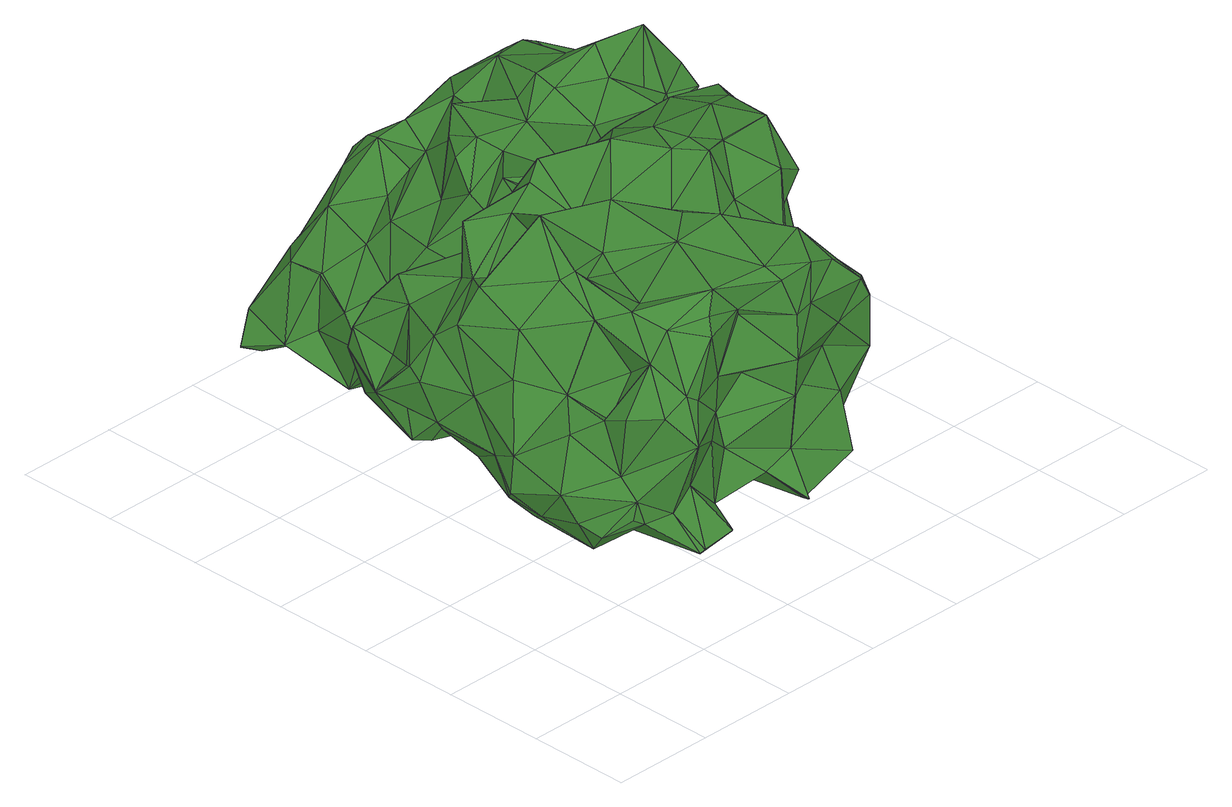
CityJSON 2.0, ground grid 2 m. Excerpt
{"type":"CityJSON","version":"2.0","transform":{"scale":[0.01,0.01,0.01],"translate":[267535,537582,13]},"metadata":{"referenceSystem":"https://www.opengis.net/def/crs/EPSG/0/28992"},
"CityObjects":{
"tree1":{"type":"SolitaryVegetationObject","attributes":{"gtid":483,"crown_width_m":7.89,"crown_median_z":16.1,"crown_r50_m":0.298,"crown_porosity":0.914,"trunk_H_m":3.04,"trunk_DBH_m":0.211,"trunk_radius_m":0.106,"trunk_base_height_m":13.06,"original_gtid":"485"},"geometry":[{"type":"Solid","lod":"3","boundaries":[[[[0,1,2]],[[3,4,5]],[[6,7,8]],[[9,10,11]],[[12,13,14]],[[12,14,15]],[[16,17,18]],[[19,1,20]],[[9,21,22]],[[23,24,25]],[[26,25,27]],[[28,29,30]],[[31,32,33]],[[1,0,20]],[[34,35,36]],[[34,36,37]],[[38,39,40]],[[41,42,43]],[[44,39,45]],[[46,47,48]],[[49,50,46]],[[51,52,32]],[[53,49,54]],[[55,56,57]],[[1,19,58]],[[59,60,7]],[[61,7,60]],[[62,3,5]],[[63,64,65]],[[66,67,29]],[[68,69,70]],[[46,71,47]],[[58,72,2]],[[73,74,75]],[[76,77,78]],[[79,80,54]],[[15,81,82]],[[13,83,84]],[[85,86,87]],[[12,83,13]],[[88,89,90]],[[91,87,92]],[[93,39,38]],[[94,95,66]],[[96,97,98]],[[99,100,85]],[[32,31,62]],[[101,102,62]],[[12,84,83]],[[39,44,16]],[[103,104,105]],[[22,35,9]],[[106,80,105]],[[107,74,45]],[[108,109,110]],[[76,111,112]],[[113,112,111]],[[114,115,116]],[[117,116,118]],[[44,119,16]],[[119,120,121]],[[122,120,119]],[[123,124,122]],[[125,126,127]],[[128,129,130]],[[45,74,44]],[[73,44,74]],[[12,15,82]],[[103,105,80]],[[131,132,133]],[[33,134,31]],[[135,60,17]],[[136,137,138]],[[139,140,141]],[[0,140,139]],[[68,142,143]],[[144,145,146]],[[2,57,56]],[[84,57,2]],[[78,147,148]],[[149,150,151]],[[152,54,80]],[[70,153,68]],[[98,128,81]],[[154,92,155]],[[107,156,157]],[[20,157,156]],[[37,158,159]],[[160,90,161]],[[24,27,25]],[[162,125,127]],[[5,163,62]],[[101,62,163]],[[164,165,166]],[[164,166,11]],[[164,11,165]],[[167,168,169]],[[167,169,53]],[[170,171,172]],[[34,108,173]],[[159,174,37]],[[65,64,175]],[[31,134,176]],[[47,176,134]],[[177,178,179]],[[144,132,43]],[[180,181,136]],[[47,182,183]],[[47,183,3]],[[184,51,185]],[[97,96,160]],[[97,160,161]],[[32,185,51]],[[92,135,91]],[[92,154,135]],[[186,133,132]],[[137,187,188]],[[137,188,138]],[[76,189,90]],[[12,82,57]],[[12,57,84]],[[80,79,110]],[[80,110,109]],[[82,130,190]],[[55,82,190]],[[152,106,127]],[[80,106,152]],[[191,101,192]],[[193,194,24]],[[195,193,196]],[[197,198,199]],[[195,196,187]],[[200,201,56]],[[200,56,202]],[[203,138,188]],[[204,142,72]],[[196,193,24]],[[62,205,32]],[[46,48,171]],[[46,171,49]],[[88,90,160]],[[71,50,169]],[[71,169,168]],[[174,109,34]],[[85,206,163]],[[168,167,207]],[[25,208,23]],[[126,207,167]],[[209,125,162]],[[133,180,210]],[[133,210,211]],[[144,212,186]],[[194,147,24]],[[207,182,168]],[[24,213,196]],[[214,66,215]],[[216,9,217]],[[43,42,144]],[[122,124,120]],[[40,150,149]],[[48,134,33]],[[206,101,163]],[[70,77,112]],[[155,218,219]],[[130,129,178]],[[29,69,143]],[[211,86,131]],[[208,26,214]],[[187,213,220]],[[221,220,213]],[[146,212,144]],[[222,212,146]],[[73,119,44]],[[98,81,223]],[[170,79,54]],[[170,54,49]],[[113,153,112]],[[162,97,161]],[[69,77,70]],[[183,4,3]],[[193,222,194]],[[155,219,224]],[[225,189,226]],[[152,127,126]],[[40,39,150]],[[145,225,227]],[[41,225,145]],[[228,100,99]],[[159,129,104]],[[14,113,229]],[[14,229,15]],[[122,119,123]],[[95,94,230]],[[231,115,232]],[[232,115,114]],[[198,125,209]],[[233,199,198]],[[32,52,172]],[[32,172,33]],[[221,213,23]],[[131,197,199]],[[207,198,228]],[[144,42,145]],[[131,100,197]],[[222,193,212]],[[186,212,193]],[[145,227,146]],[[90,41,161]],[[65,118,184]],[[192,234,235]],[[196,213,187]],[[197,228,198]],[[109,103,80]],[[198,209,233]],[[232,236,217]],[[73,75,237]],[[73,237,238]],[[207,126,198]],[[216,237,9]],[[64,238,216]],[[98,239,104]],[[97,239,98]],[[36,240,37]],[[177,240,178]],[[2,201,0]],[[183,182,207]],[[1,58,2]],[[72,142,2]],[[29,94,66]],[[26,27,77]],[[78,77,27]],[[81,15,229]],[[38,58,19]],[[38,19,93]],[[170,52,241]],[[172,52,170]],[[68,143,69]],[[177,179,242]],[[177,243,240]],[[37,240,243]],[[235,244,191]],[[242,158,243]],[[177,242,243]],[[181,195,245]],[[181,245,136]],[[131,86,100]],[[79,166,165]],[[143,142,246]],[[225,226,227]],[[91,206,87]],[[101,206,91]],[[208,25,26]],[[121,120,234]],[[87,86,92]],[[92,86,155]],[[211,155,86]],[[215,95,59]],[[66,95,215]],[[135,17,234]],[[174,34,37]],[[68,153,247]],[[11,173,165]],[[184,118,51]],[[40,230,94]],[[40,149,230]],[[95,230,59]],[[90,189,225]],[[161,248,162]],[[209,162,248]],[[82,81,130]],[[58,249,72]],[[38,249,58]],[[218,211,250]],[[217,236,216]],[[200,130,178]],[[136,245,137]],[[128,104,129]],[[192,235,191]],[[26,77,69]],[[52,116,241]],[[170,241,116]],[[52,51,116]],[[188,220,221]],[[102,251,184]],[[65,184,251]],[[155,224,61]],[[34,109,108]],[[9,35,10]],[[173,10,35]],[[11,10,173]],[[165,110,79]],[[108,110,165]],[[214,67,66]],[[217,11,166]],[[128,98,104]],[[126,167,53]],[[14,153,113]],[[35,252,253]],[[120,235,234]],[[217,166,232]],[[81,128,130]],[[90,225,41]],[[41,209,248]],[[41,248,161]],[[79,232,166]],[[64,236,175]],[[216,236,64]],[[69,67,26]],[[214,26,67]],[[200,202,190]],[[90,89,76]],[[216,238,237]],[[111,76,89]],[[106,105,104]],[[162,127,106]],[[38,40,249]],[[91,135,192]],[[219,138,203]],[[219,203,224]],[[91,192,101]],[[219,250,136]],[[218,250,219]],[[211,210,250]],[[87,206,85]],[[228,197,100]],[[194,146,226]],[[172,48,33]],[[47,134,48]],[[103,159,104]],[[109,174,103]],[[178,140,200]],[[201,200,140]],[[136,250,180]],[[210,180,250]],[[84,142,68]],[[218,155,211]],[[138,219,136]],[[217,9,11]],[[141,240,254]],[[178,129,242]],[[242,129,158]],[[29,67,69]],[[22,252,35]],[[254,157,141]],[[36,35,253]],[[253,252,157]],[[253,157,254]],[[22,21,252]],[[82,55,57]],[[37,243,158]],[[227,226,146]],[[202,56,55]],[[2,56,201]],[[190,130,200]],[[55,190,202]],[[201,140,0]],[[141,140,240]],[[178,240,140]],[[186,181,180]],[[120,124,63]],[[231,170,115]],[[255,16,119]],[[84,247,13]],[[112,153,70]],[[16,255,17]],[[255,121,17]],[[112,77,76]],[[135,234,192]],[[162,106,104]],[[85,100,86]],[[158,129,159]],[[14,247,153]],[[84,68,247]],[[76,226,189]],[[65,175,118]],[[43,233,209]],[[209,41,43]],[[188,208,203]],[[170,116,115]],[[215,256,214]],[[208,214,256]],[[208,256,203]],[[208,188,23]],[[6,8,215]],[[226,78,148]],[[30,249,28]],[[175,257,117]],[[175,236,257]],[[116,51,118]],[[146,194,222]],[[72,249,204]],[[9,237,21]],[[186,180,133]],[[41,145,42]],[[228,99,207]],[[207,99,183]],[[183,99,4]],[[50,49,169]],[[53,169,49]],[[4,99,85]],[[4,85,5]],[[186,193,195]],[[195,181,186]],[[62,31,176]],[[62,176,3]],[[121,234,17]],[[119,121,255]],[[178,242,179]],[[23,213,24]],[[238,123,119]],[[39,16,150]],[[63,244,120]],[[235,120,244]],[[150,16,151]],[[17,60,59]],[[186,132,144]],[[198,126,125]],[[172,171,48]],[[24,147,27]],[[101,251,102]],[[28,94,29]],[[184,185,258]],[[205,258,185]],[[204,246,142]],[[84,2,142]],[[187,245,195]],[[137,245,187]],[[114,257,232]],[[117,257,116]],[[114,116,257]],[[232,257,236]],[[85,163,5]],[[102,184,258]],[[175,117,118]],[[40,94,249]],[[94,28,249]],[[29,246,30]],[[143,246,29]],[[3,176,47]],[[119,73,238]],[[13,247,14]],[[16,18,151]],[[194,226,147]],[[226,148,147]],[[126,259,152]],[[126,260,259]],[[102,258,205]],[[39,93,261]],[[39,261,45]],[[78,226,76]],[[191,244,65]],[[63,65,244]],[[103,174,159]],[[139,141,262]],[[63,124,64]],[[131,133,211]],[[205,185,32]],[[155,61,154]],[[7,61,224]],[[238,124,123]],[[64,124,238]],[[131,199,132]],[[233,132,199]],[[75,263,21]],[[74,263,75]],[[191,251,101]],[[96,264,160]],[[191,65,251]],[[107,157,263]],[[59,7,6]],[[59,6,215]],[[252,263,157]],[[88,160,89]],[[264,89,160]],[[104,239,162]],[[97,162,239]],[[157,20,262]],[[157,262,141]],[[20,0,262]],[[139,262,0]],[[170,49,171]],[[79,170,231]],[[79,231,232]],[[168,182,71]],[[21,237,75]],[[78,27,147]],[[249,246,204]],[[30,246,249]],[[43,132,233]],[[149,18,230]],[[151,18,149]],[[59,230,18]],[[59,18,17]],[[98,223,96]],[[229,96,223]],[[96,229,264]],[[36,265,240]],[[254,240,265]],[[229,223,81]],[[253,265,36]],[[254,265,253]],[[111,89,113]],[[229,113,89]],[[229,89,264]],[[74,107,263]],[[21,263,252]],[[173,35,34]],[[23,188,221]],[[126,53,260]],[[188,187,220]],[[8,256,215]],[[203,256,224]],[[7,224,256]],[[8,7,256]],[[62,102,205]],[[61,60,154]],[[154,60,135]],[[54,152,259]],[[54,259,53]],[[53,259,260]],[[165,173,108]],[[19,261,93]],[[45,261,107]],[[156,107,261]],[[156,261,20]],[[20,261,19]],[[46,50,71]],[[47,71,182]],[[266,267,268]],[[266,268,269]],[[269,268,270]],[[269,270,271]],[[268,267,272]],[[268,272,270]],[[270,272,273]],[[270,273,271]],[[272,267,274]],[[272,274,273]],[[273,274,275]],[[273,275,271]],[[274,267,276]],[[274,276,275]],[[275,276,277]],[[275,277,271]],[[276,267,278]],[[276,278,277]],[[277,278,279]],[[277,279,271]],[[278,267,280]],[[278,280,279]],[[279,280,281]],[[279,281,271]],[[280,267,282]],[[280,282,281]],[[281,282,283]],[[281,283,271]],[[282,267,284]],[[282,284,283]],[[283,284,285]],[[283,285,271]],[[284,267,286]],[[284,286,285]],[[285,286,287]],[[285,287,271]],[[286,267,288]],[[286,288,287]],[[287,288,289]],[[287,289,271]],[[288,267,290]],[[288,290,289]],[[289,290,291]],[[289,291,271]],[[290,267,292]],[[290,292,291]],[[291,292,293]],[[291,293,271]],[[292,267,294]],[[292,294,293]],[[293,294,295]],[[293,295,271]],[[294,267,296]],[[294,296,295]],[[295,296,297]],[[295,297,271]],[[296,267,298]],[[296,298,297]],[[297,298,299]],[[297,299,271]],[[298,267,300]],[[298,300,299]],[[299,300,301]],[[299,301,271]],[[300,267,302]],[[300,302,301]],[[301,302,303]],[[301,303,271]],[[302,267,304]],[[302,304,303]],[[303,304,305]],[[303,305,271]],[[304,267,306]],[[304,306,305]],[[305,306,307]],[[305,307,271]],[[306,267,308]],[[306,308,307]],[[307,308,309]],[[307,309,271]],[[308,267,310]],[[308,310,309]],[[309,310,311]],[[309,311,271]],[[310,267,312]],[[310,312,311]],[[311,312,313]],[[311,313,271]],[[312,267,314]],[[312,314,313]],[[313,314,315]],[[313,315,271]],[[314,267,266]],[[314,266,315]],[[315,266,269]],[[315,269,271]]]]}]},
"tree2":{"type":"SolitaryVegetationObject","attributes":{"gtid":517,"crown_width_m":6.85,"crown_median_z":15.97,"crown_r50_m":0.292,"crown_porosity":0.913,"trunk_H_m":2.76,"trunk_DBH_m":0.169,"trunk_radius_m":0.0844,"trunk_base_height_m":13.21,"original_gtid":"519"},"geometry":[{"type":"Solid","lod":"3","boundaries":[[[[316,317,318]],[[319,320,321]],[[322,323,324]],[[325,326,327]],[[328,329,330]],[[331,332,333]],[[334,335,336]],[[337,321,338]],[[339,340,317]],[[341,342,343]],[[344,345,341]],[[346,347,348]],[[349,318,340]],[[350,351,352]],[[353,352,351]],[[330,354,328]],[[346,329,328]],[[355,356,357]],[[358,359,360]],[[361,332,331]],[[348,344,329]],[[362,363,364]],[[365,366,367]],[[348,368,344]],[[362,369,370]],[[342,341,345]],[[368,348,347]],[[371,372,373]],[[374,375,376]],[[374,376,377]],[[378,379,380]],[[381,382,383]],[[384,385,386]],[[324,323,387]],[[387,388,324]],[[389,390,391]],[[392,393,324]],[[394,324,393]],[[395,379,396]],[[397,398,399]],[[374,400,401]],[[385,359,402]],[[403,404,405]],[[368,406,375]],[[344,341,329]],[[407,408,409]],[[329,346,348]],[[410,411,412]],[[413,412,411]],[[414,318,415]],[[416,389,417]],[[333,332,364]],[[371,418,372]],[[419,418,371]],[[420,421,364]],[[377,406,422]],[[322,423,368]],[[343,342,327]],[[420,354,421]],[[368,423,406]],[[422,406,423]],[[326,354,343]],[[409,377,422]],[[424,425,384]],[[328,354,420]],[[341,330,329]],[[343,354,330]],[[399,426,397]],[[427,428,425]],[[347,322,368]],[[341,343,330]],[[381,429,430]],[[353,431,352]],[[432,433,434]],[[316,434,433]],[[432,435,436]],[[413,437,412]],[[346,357,356]],[[326,343,327]],[[354,326,325]],[[354,325,421]],[[438,439,440]],[[438,407,439]],[[419,398,441]],[[419,399,398]],[[442,327,345]],[[436,443,444]],[[391,445,389]],[[342,345,327]],[[446,447,448]],[[427,425,424]],[[449,450,451]],[[452,451,450]],[[432,434,358]],[[352,431,453]],[[430,382,381]],[[317,316,454]],[[455,456,457]],[[317,454,339]],[[389,436,458]],[[459,460,453]],[[453,460,461]],[[317,340,318]],[[335,447,446]],[[378,457,462]],[[420,463,328]],[[334,336,357]],[[464,465,390]],[[359,466,360]],[[360,466,467]],[[468,467,466]],[[364,463,420]],[[332,463,364]],[[372,367,366]],[[382,469,395]],[[396,382,395]],[[470,316,471]],[[381,319,472]],[[430,429,473]],[[459,465,460]],[[462,383,396]],[[324,423,322]],[[474,363,370]],[[362,370,363]],[[380,379,475]],[[427,408,438]],[[473,469,430]],[[430,469,382]],[[473,476,469]],[[476,379,469]],[[475,379,476]],[[424,474,427]],[[321,320,338]],[[477,321,478]],[[477,478,479]],[[480,472,319]],[[412,367,410]],[[365,367,412]],[[481,465,464]],[[482,483,484]],[[381,472,429]],[[462,396,379]],[[462,379,378]],[[436,389,416]],[[374,401,405]],[[485,448,447]],[[337,448,485]],[[385,486,359]],[[413,352,437]],[[453,437,352]],[[328,463,357]],[[357,336,355]],[[333,487,488]],[[489,488,487]],[[446,490,335]],[[385,402,491]],[[385,491,386]],[[333,415,331]],[[476,492,475]],[[350,492,476]],[[332,334,463]],[[361,334,332]],[[366,452,450]],[[403,474,370]],[[405,474,403]],[[493,494,455]],[[493,455,378]],[[425,486,384]],[[485,447,349]],[[347,346,356]],[[494,495,455]],[[421,369,362]],[[364,421,362]],[[325,496,369]],[[370,369,496]],[[349,339,485]],[[349,340,339]],[[494,497,490]],[[325,369,421]],[[411,410,398]],[[411,398,397]],[[371,498,419]],[[334,361,499]],[[377,409,400]],[[335,500,447]],[[334,499,500]],[[335,334,500]],[[364,487,333]],[[501,433,416]],[[481,502,503]],[[358,435,432]],[[480,504,472]],[[350,504,480]],[[338,320,457]],[[426,393,392]],[[338,456,446]],[[324,422,423]],[[427,505,408]],[[414,402,471]],[[427,506,505]],[[449,507,373]],[[352,508,492]],[[413,508,352]],[[395,469,379]],[[401,474,405]],[[481,461,465]],[[509,391,353]],[[412,437,365]],[[350,476,473]],[[350,352,492]],[[460,465,461]],[[355,490,356]],[[436,435,443]],[[318,349,447]],[[510,503,511]],[[384,486,385]],[[509,353,512]],[[513,491,402]],[[331,415,499]],[[462,320,383]],[[474,401,506]],[[459,390,465]],[[410,372,398]],[[439,371,440]],[[482,514,411]],[[318,414,316]],[[499,447,500]],[[331,499,361]],[[492,508,475]],[[360,511,435]],[[501,454,433]],[[316,433,454]],[[416,417,339]],[[392,515,426]],[[414,471,316]],[[358,434,359]],[[373,450,449]],[[458,502,464]],[[377,376,406]],[[375,406,376]],[[337,485,478]],[[516,446,456]],[[399,393,426]],[[494,484,387]],[[442,345,344]],[[442,344,368]],[[511,444,435]],[[435,444,443]],[[482,411,517]],[[424,489,474]],[[510,481,503]],[[358,360,435]],[[445,509,417]],[[445,417,389]],[[389,458,390]],[[458,464,390]],[[320,462,457]],[[470,471,402]],[[319,518,320]],[[519,520,418]],[[521,459,453]],[[455,457,378]],[[415,333,522]],[[333,488,522]],[[403,496,404]],[[325,404,496]],[[390,459,521]],[[390,521,391]],[[509,523,417]],[[339,417,523]],[[383,382,396]],[[521,431,391]],[[391,431,353]],[[521,453,431]],[[370,496,403]],[[338,457,456]],[[454,501,339]],[[416,339,501]],[[318,447,524]],[[481,464,502]],[[391,509,445]],[[428,525,526]],[[499,524,447]],[[509,479,523]],[[440,525,438]],[[360,467,511]],[[461,481,452]],[[527,461,452]],[[527,452,366]],[[519,418,419]],[[527,365,437]],[[527,366,365]],[[418,520,441]],[[519,441,520]],[[380,493,378]],[[375,374,404]],[[455,495,456]],[[387,528,388]],[[408,505,409]],[[472,504,429]],[[350,473,504]],[[429,504,473]],[[516,456,495]],[[516,495,446]],[[372,410,367]],[[408,407,438]],[[366,450,372]],[[373,372,450]],[[439,498,371]],[[407,498,439]],[[324,394,422]],[[407,399,498]],[[418,441,372]],[[372,441,398]],[[394,407,409]],[[394,409,422]],[[384,386,529]],[[381,383,518]],[[319,381,518]],[[384,529,424]],[[424,529,489]],[[513,529,491]],[[386,491,529]],[[428,438,525]],[[414,522,513]],[[414,513,402]],[[415,522,414]],[[436,433,432]],[[436,416,433]],[[383,320,518]],[[485,339,523]],[[479,509,512]],[[319,321,477]],[[319,477,480]],[[512,480,477]],[[512,477,479]],[[334,357,463]],[[519,419,441]],[[510,449,481]],[[375,442,368]],[[404,442,375]],[[328,357,346]],[[388,392,324]],[[337,478,321]],[[325,327,442]],[[325,442,404]],[[449,510,467]],[[511,467,510]],[[356,323,322]],[[356,322,347]],[[512,353,351]],[[512,351,480]],[[350,480,351]],[[479,478,485]],[[388,528,392]],[[481,451,452]],[[481,449,451]],[[494,387,497]],[[453,527,437]],[[485,523,479]],[[453,461,527]],[[356,497,323]],[[387,323,497]],[[511,503,444]],[[502,444,503]],[[359,486,466]],[[377,400,374]],[[419,498,399]],[[355,336,335]],[[489,363,474]],[[405,404,374]],[[475,530,380]],[[482,380,530]],[[338,446,448]],[[338,448,337]],[[508,413,514]],[[531,425,428]],[[531,428,526]],[[394,393,399]],[[407,394,399]],[[532,449,467]],[[458,436,444]],[[458,444,502]],[[426,387,484]],[[526,525,440]],[[373,507,371]],[[533,371,507]],[[533,440,371]],[[397,483,411]],[[411,483,517]],[[482,517,483]],[[359,434,470]],[[359,470,402]],[[356,490,497]],[[426,483,397]],[[484,483,426]],[[468,534,507]],[[533,507,534]],[[434,316,470]],[[495,494,490]],[[495,490,446]],[[486,535,466]],[[526,535,425]],[[531,526,425]],[[425,535,486]],[[534,535,526]],[[534,468,535]],[[468,466,535]],[[515,528,387]],[[515,387,426]],[[392,528,515]],[[489,487,363]],[[364,363,487]],[[489,522,488]],[[529,522,489]],[[529,513,522]],[[532,536,449]],[[401,400,505]],[[409,505,400]],[[468,507,536]],[[449,536,507]],[[467,468,536]],[[532,467,536]],[[482,484,493]],[[482,493,380]],[[401,505,506]],[[494,493,484]],[[427,474,506]],[[318,524,415]],[[355,335,490]],[[482,530,508]],[[475,508,530]],[[526,440,537]],[[499,415,524]],[[411,514,413]],[[482,508,514]],[[438,428,427]],[[534,526,537]],[[534,537,533]],[[533,537,440]],[[538,539,540]],[[538,540,541]],[[541,540,542]],[[541,542,543]],[[540,539,544]],[[540,544,542]],[[542,544,545]],[[542,545,543]],[[544,539,546]],[[544,546,545]],[[545,546,547]],[[545,547,543]],[[546,539,548]],[[546,548,547]],[[547,548,549]],[[547,549,543]],[[548,539,550]],[[548,550,549]],[[549,550,551]],[[549,551,543]],[[550,539,552]],[[550,552,551]],[[551,552,553]],[[551,553,543]],[[552,539,554]],[[552,554,553]],[[553,554,555]],[[553,555,543]],[[554,539,556]],[[554,556,555]],[[555,556,557]],[[555,557,543]],[[556,539,558]],[[556,558,557]],[[557,558,559]],[[557,559,543]],[[558,539,560]],[[558,560,559]],[[559,560,561]],[[559,561,543]],[[560,539,562]],[[560,562,561]],[[561,562,563]],[[561,563,543]],[[562,539,564]],[[562,564,563]],[[563,564,565]],[[563,565,543]],[[564,539,566]],[[564,566,565]],[[565,566,567]],[[565,567,543]],[[566,539,568]],[[566,568,567]],[[567,568,569]],[[567,569,543]],[[568,539,570]],[[568,570,569]],[[569,570,571]],[[569,571,543]],[[570,539,572]],[[570,572,571]],[[571,572,573]],[[571,573,543]],[[572,539,574]],[[572,574,573]],[[573,574,575]],[[573,575,543]],[[574,539,576]],[[574,576,575]],[[575,576,577]],[[575,577,543]],[[576,539,578]],[[576,578,577]],[[577,578,579]],[[577,579,543]],[[578,539,580]],[[578,580,579]],[[579,580,581]],[[579,581,543]],[[580,539,582]],[[580,582,581]],[[581,582,583]],[[581,583,543]],[[582,539,584]],[[582,584,583]],[[583,584,585]],[[583,585,543]],[[584,539,586]],[[584,586,585]],[[585,586,587]],[[585,587,543]],[[586,539,538]],[[586,538,587]],[[587,538,541]],[[587,541,543]]]]}]}
},
"vertices":[
[361,129,344],[302,112,401],[264,74,342],[785,639,325],[708,587,377],[767,624,444],[312,478,536],[329,576,557],[262,568,463],[738,158,436],[775,192,298],[797,217,310],[203,140,189],[149,187,165],[167,225,120],[248,226,126],[441,298,572],[431,445,596],[378,411,529],[357,135,491],[385,148,396],[698,119,464],[717,118,425],[124,614,329],[118,688,249],[116,583,316],[141,480,321],[127,552,245],[291,259,398],[195,314,372],[202,222,359],[912,639,370],[921,616,390],[926,633,325],[705,171,182],[736,136,307],[674,144,244],[662,103,149],[306,189,504],[395,170,554],[284,251,523],[413,592,113],[379,681,125],[481,704,149],[507,158,555],[515,126,538],[862,698,157],[836,675,223],[880,646,225],[834,547,146],[859,699,156],[896,523,436],[900,554,374],[789,551,133],[782,463,148],[278,72,136],[292,121,235],[248,118,200],[276,114,419],[284,466,620],[400,493,552],[394,598,579],[809,639,467],[665,410,624],[739,347,564],[783,426,615],[183,415,461],[156,403,380],[111,247,240],[106,352,273],[91,345,210],[836,696,174],[226,115,396],[634,205,555],[592,132,537],[649,139,515],[163,492,188],[126,416,239],[133,543,231],[820,395,213],[709,341,108],[332,189,125],[270,76,129],[184,149,200],[189,144,236],[614,591,439],[499,621,436],[562,621,538],[244,449,233],[221,423,151],[293,551,195],[595,600,596],[532,630,548],[366,149,522],[250,304,498],[260,396,533],[358,352,114],[435,425,119],[410,314,119],[632,593,327],[548,573,343],[733,602,597],[830,585,587],[630,322,126],[562,318,125],[630,325,124],[595,411,146],[535,109,468],[740,253,205],[712,248,138],[733,288,172],[193,424,131],[114,371,181],[168,364,124],[796,426,393],[820,454,385],[855,471,400],[794,393,469],[837,475,534],[531,286,592],[610,389,638],[500,369,579],[574,337,535],[589,280,528],[646,366,535],[603,552,133],[679,596,192],[634,498,139],[420,242,134],[496,201,130],[347,152,145],[496,680,325],[459,697,185],[414,680,275],[923,634,325],[508,520,649],[284,777,365],[215,793,348],[223,740,413],[427,210,264],[426,173,227],[526,105,315],[186,180,272],[144,258,340],[351,736,120],[333,651,108],[236,673,109],[181,687,242],[245,616,203],[296,368,533],[329,276,509],[362,368,515],[652,467,158],[129,309,164],[430,615,603],[402,667,505],[450,164,484],[532,103,385],[553,141,119],[642,197,120],[345,416,161],[418,480,135],[513,451,122],[712,578,536],[742,298,270],[749,284,215],[788,317,322],[780,662,193],[780,702,189],[835,694,172],[851,503,283],[842,586,214],[910,603,326],[762,204,282],[684,219,130],[792,358,534],[844,625,340],[506,52,144],[482,130,174],[505,55,143],[312,737,281],[263,776,277],[782,703,192],[758,634,300],[846,508,548],[884,539,436],[311,740,206],[180,803,301],[209,699,377],[261,574,208],[336,66,150],[729,502,629],[611,522,627],[176,770,187],[204,687,118],[203,807,242],[173,808,262],[500,643,215],[602,614,167],[500,646,215],[357,127,168],[347,125,296],[336,64,152],[261,627,438],[175,156,398],[870,567,431],[619,604,552],[706,614,242],[144,577,396],[539,591,116],[375,691,302],[456,697,355],[318,741,139],[119,689,251],[151,530,435],[186,512,502],[665,262,491],[711,267,393],[349,699,381],[317,680,440],[196,725,273],[145,643,309],[242,708,132],[309,278,198],[277,641,535],[288,598,164],[245,614,201],[284,633,123],[621,590,302],[240,290,134],[280,379,549],[779,444,313],[795,350,343],[516,671,181],[579,447,630],[615,442,639],[754,366,458],[685,161,489],[635,239,538],[461,366,169],[532,121,202],[849,504,285],[524,81,125],[525,80,128],[663,410,627],[238,789,307],[180,213,371],[131,225,185],[513,490,161],[275,198,447],[350,701,379],[800,529,603],[660,135,387],[644,157,341],[529,106,314],[457,301,622],[238,579,467],[794,391,469],[864,537,444],[713,479,249],[776,515,246],[444,159,497],[495,201,333],[576,117,470],[253,387,180],[556,164,304],[486,444,6],[475,445,6],[485,447,6],[493,422,309],[493,425,309],[483,423,310],[485,450,6],[492,427,310],[483,452,6],[491,430,310],[481,454,6],[489,431,310],[478,455,7],[486,433,310],[476,455,7],[483,433,310],[473,455,7],[481,433,310],[470,454,7],[478,432,310],[468,453,7],[476,431,310],[466,451,7],[474,429,310],[465,448,6],[473,426,310],[465,446,6],[472,423,310],[465,443,6],[472,421,310],[466,440,6],[473,418,309],[467,438,6],[474,416,309],[469,436,5],[477,414,309],[472,435,5],[479,413,309],[474,434,5],[482,412,309],[477,435,5],[485,412,309],[480,436,5],[487,413,309],[482,437,5],[489,415,309],[484,439,5],[491,417,309],[485,442,5],[493,419,309],
[617,893,603],[687,946,564],[598,986,528],[932,1113,362],[886,1122,268],[873,1109,336],[454,955,126],[488,966,132],[476,843,142],[197,980,181],[177,1064,151],[194,1030,149],[287,1112,194],[299,1107,138],[250,1098,165],[454,1038,456],[420,1062,402],[442,1002,472],[453,1077,343],[586,1082,342],[489,1057,313],[777,1034,341],[767,1051,294],[745,928,561],[674,972,540],[221,1054,145],[206,1045,142],[178,1065,148],[305,1076,122],[236,1036,138],[398,1103,147],[405,1070,130],[362,1076,123],[671,990,513],[908,918,225],[877,930,316],[878,817,244],[897,850,361],[223,1090,194],[504,1030,237],[476,1038,149],[388,1078,234],[587,730,623],[510,719,596],[583,633,592],[453,1071,420],[258,952,307],[326,915,350],[350,1028,366],[837,687,246],[733,613,260],[749,666,196],[343,1016,109],[255,953,306],[223,865,282],[593,649,225],[656,630,226],[609,589,346],[306,852,140],[283,878,107],[307,853,138],[348,784,119],[817,1030,142],[910,1060,108],[818,995,104],[1008,1087,267],[1015,1114,148],[922,1117,174],[377,722,511],[419,747,593],[382,760,564],[620,960,129],[489,966,135],[860,782,555],[880,735,454],[907,797,456],[514,848,201],[560,792,200],[478,767,145],[984,1075,98],[913,1149,98],[649,783,133],[680,703,148],[579,717,149],[347,784,122],[274,804,239],[453,840,604],[216,821,230],[251,881,113],[233,796,227],[381,901,118],[459,730,215],[378,718,243],[362,741,131],[736,650,130],[775,752,155],[833,707,191],[839,755,168],[547,927,541],[485,980,498],[788,791,568],[797,881,514],[578,608,142],[576,635,158],[325,1092,271],[256,1024,300],[456,793,115],[406,911,120],[319,766,412],[399,706,472],[632,836,138],[364,728,370],[453,713,354],[1010,1047,276],[1029,1060,208],[897,781,339],[700,745,656],[684,798,620],[592,778,630],[674,687,624],[803,734,651],[866,686,263],[448,712,313],[516,741,257],[529,723,297],[580,610,140],[264,1016,137],[739,670,572],[750,628,584],[797,880,512],[634,1074,297],[611,1034,407],[719,992,360],[705,596,447],[693,653,319],[748,678,364],[815,637,339],[891,686,299],[688,903,599],[779,1013,217],[767,1049,292],[827,1049,225],[843,684,581],[930,648,398],[929,646,398],[870,632,371],[860,1071,163],[357,1100,277],[789,683,457],[896,661,417],[567,668,490],[623,627,507],[555,644,442],[1005,1048,104],[553,784,594],[552,875,528],[985,1023,315],[994,977,152],[278,812,326],[914,923,120],[975,965,141],[885,1015,319],[821,1029,341],[846,1003,460],[939,998,317],[790,661,444],[753,883,154],[679,829,154],[693,904,144],[749,1005,447],[455,720,562],[411,948,395],[454,939,432],[348,880,401],[560,1006,247],[422,816,566],[900,884,208],[766,948,187],[648,999,180],[658,999,207],[246,949,201],[609,975,147],[580,668,182],[513,1059,421],[556,1059,397],[703,796,579],[820,620,572],[746,615,569],[931,979,226],[354,740,237],[352,790,282],[608,591,346],[833,867,193],[884,923,466],[711,634,503],[704,596,594],[870,921,408],[439,830,543],[808,785,167],[645,899,175],[660,953,281],[717,825,187],[915,1117,247],[573,603,130],[574,601,130],[901,725,368],[469,916,470],[802,922,489],[543,971,426],[480,715,332],[507,698,403],[815,638,336],[570,944,209],[407,819,444],[873,934,154],[482,719,403],[624,630,507],[626,665,327],[548,650,430],[466,733,498],[644,688,403],[585,720,322],[633,844,21],[625,845,21],[633,847,21],[628,865,297],[628,867,297],[620,866,297],[633,849,21],[628,869,297],[631,851,21],[626,871,297],[630,852,21],[625,873,296],[628,853,20],[623,874,296],[626,853,20],[621,874,296],[623,853,20],[618,874,296],[621,853,20],[616,873,296],[620,851,20],[615,872,296],[618,850,21],[613,870,296],[617,848,21],[612,869,297],[617,846,21],[612,866,297],[617,843,21],[612,864,297],[617,841,21],[612,862,297],[619,839,21],[614,860,297],[620,838,21],[615,859,297],[622,837,21],[617,858,297],[624,837,22],[619,857,298],[627,837,22],[622,857,298],[629,838,22],[624,858,298],[630,839,21],[626,859,297],[632,840,21],[627,861,297],[633,842,21],[628,863,297]
]}
